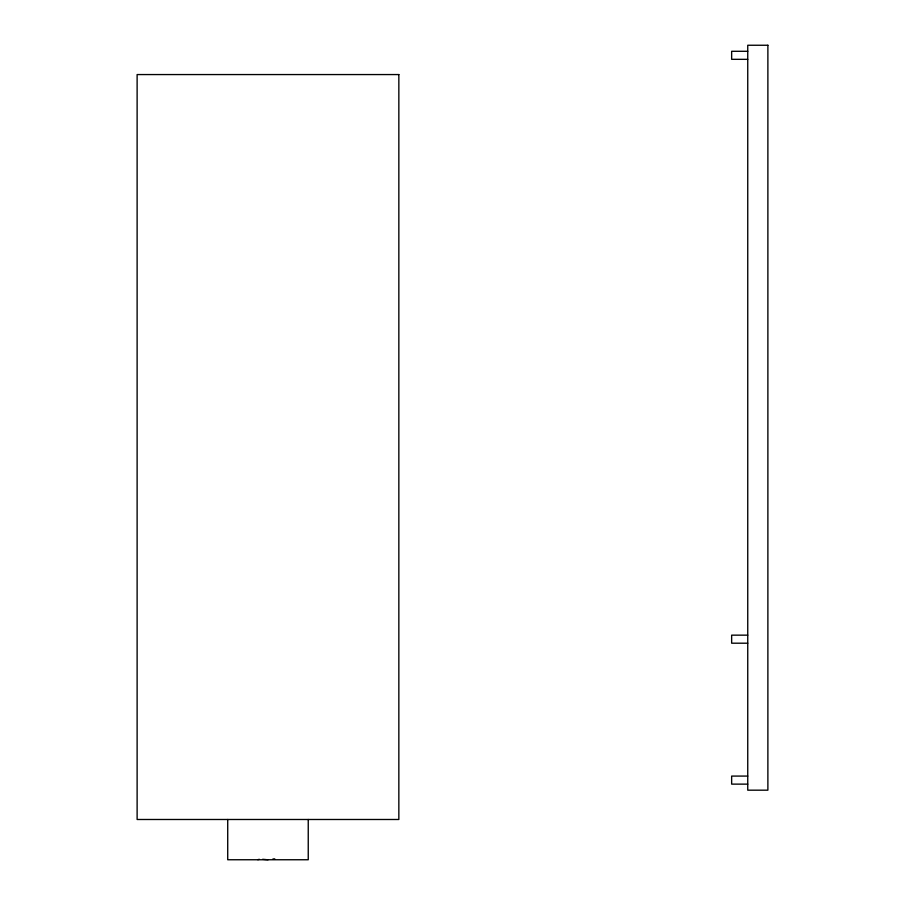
<?xml version="1.0" encoding="UTF-8"?>
<svg xmlns="http://www.w3.org/2000/svg" width="905" height="905" viewBox="0 0 905 905"><rect width="100%" height="100%" fill="white"/><g stroke="black" fill="none" stroke-linecap="round" stroke-linejoin="round"><path stroke-width="1.36" d="M257.778 859.682L259.305 859.298M747.745 51.291L731.647 51.291L731.647 59.323L747.745 59.345M747.745 635.152L731.647 635.152L731.647 643.195L747.745 643.206M747.745 776.083L731.647 776.083L731.647 784.126L747.745 784.137M266.896 859.659L268.061 859.75M266.296 859.614L262.654 859.298M308.243 819.489L308.243 859.75L227.721 859.75L227.721 819.489M274.769 858.879A13.292 0.724 -1.5 0 1 272.914 858.981M767.881 45.25L747.745 45.25L747.745 790.178L767.881 790.178L767.881 45.25M398.845 74.561L137.119 74.561L137.119 819.489L398.845 819.489L398.845 74.561"/></g></svg>
